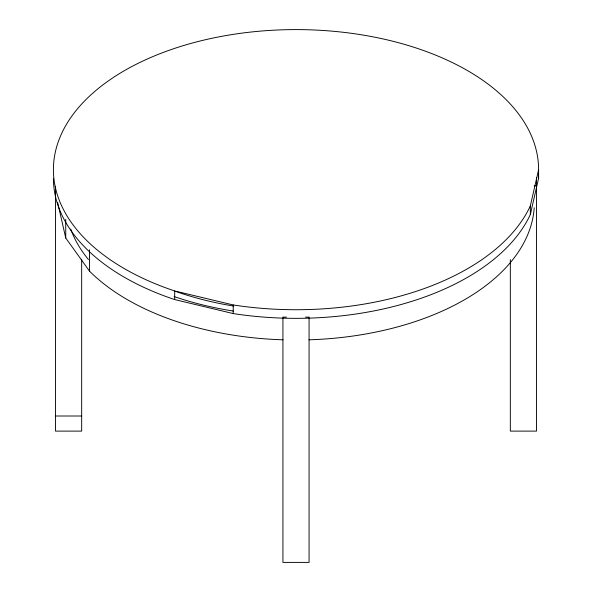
<?xml version="1.0" encoding="UTF-8"?>
<svg xmlns="http://www.w3.org/2000/svg" width="592" height="592" viewBox="0 0 592 592"><rect width="100%" height="100%" fill="white"/><g stroke="black" fill="none" stroke-linecap="round" stroke-linejoin="round"><path stroke-width="0.89" d="M530.336 214.526L530.336 205.912L538.602 169.667A242.602 140.067 0 0 0 174.699 48.366A242.602 140.067 0 0 0 174.699 290.961L174.699 299.574L233.211 313.568A242.602 140.067 0 0 0 530.336 214.526L538.602 178.273L538.602 169.667M534.191 185.829L536.493 185.829L536.493 177.829M286.528 317.12L282.924 317.12L282.924 562.4L309.076 562.4L309.076 317.12L305.472 317.12M55.507 416.006L81.666 416.006M174.699 290.961L233.211 304.954A242.602 140.067 0 0 0 530.336 205.912M57.616 202.39L65.742 238.014L89.555 271.203A238.384 137.625 0 0 0 283.035 339.815M536.493 186.399L536.493 431.109L510.334 431.109L510.334 259.592M233.211 304.954L233.211 313.568M89.555 249.772L89.555 271.203M81.666 259.244L81.666 431.109L55.507 431.109L55.507 186.399M65.742 219.255L65.742 238.014M534.199 207.755A238.384 137.625 0 0 1 308.965 339.815M174.699 299.574A242.602 140.067 0 0 1 53.398 178.273M538.424 172.945A242.602 140.067 0 0 1 538.602 178.273M88.423 259.503A229.94 132.756 0 0 1 70.714 228.986M233.707 306.064A229.94 132.756 0 0 1 175.632 291.39M233.374 311.066A238.384 137.625 0 0 1 174.1 296.548"/></g></svg>
